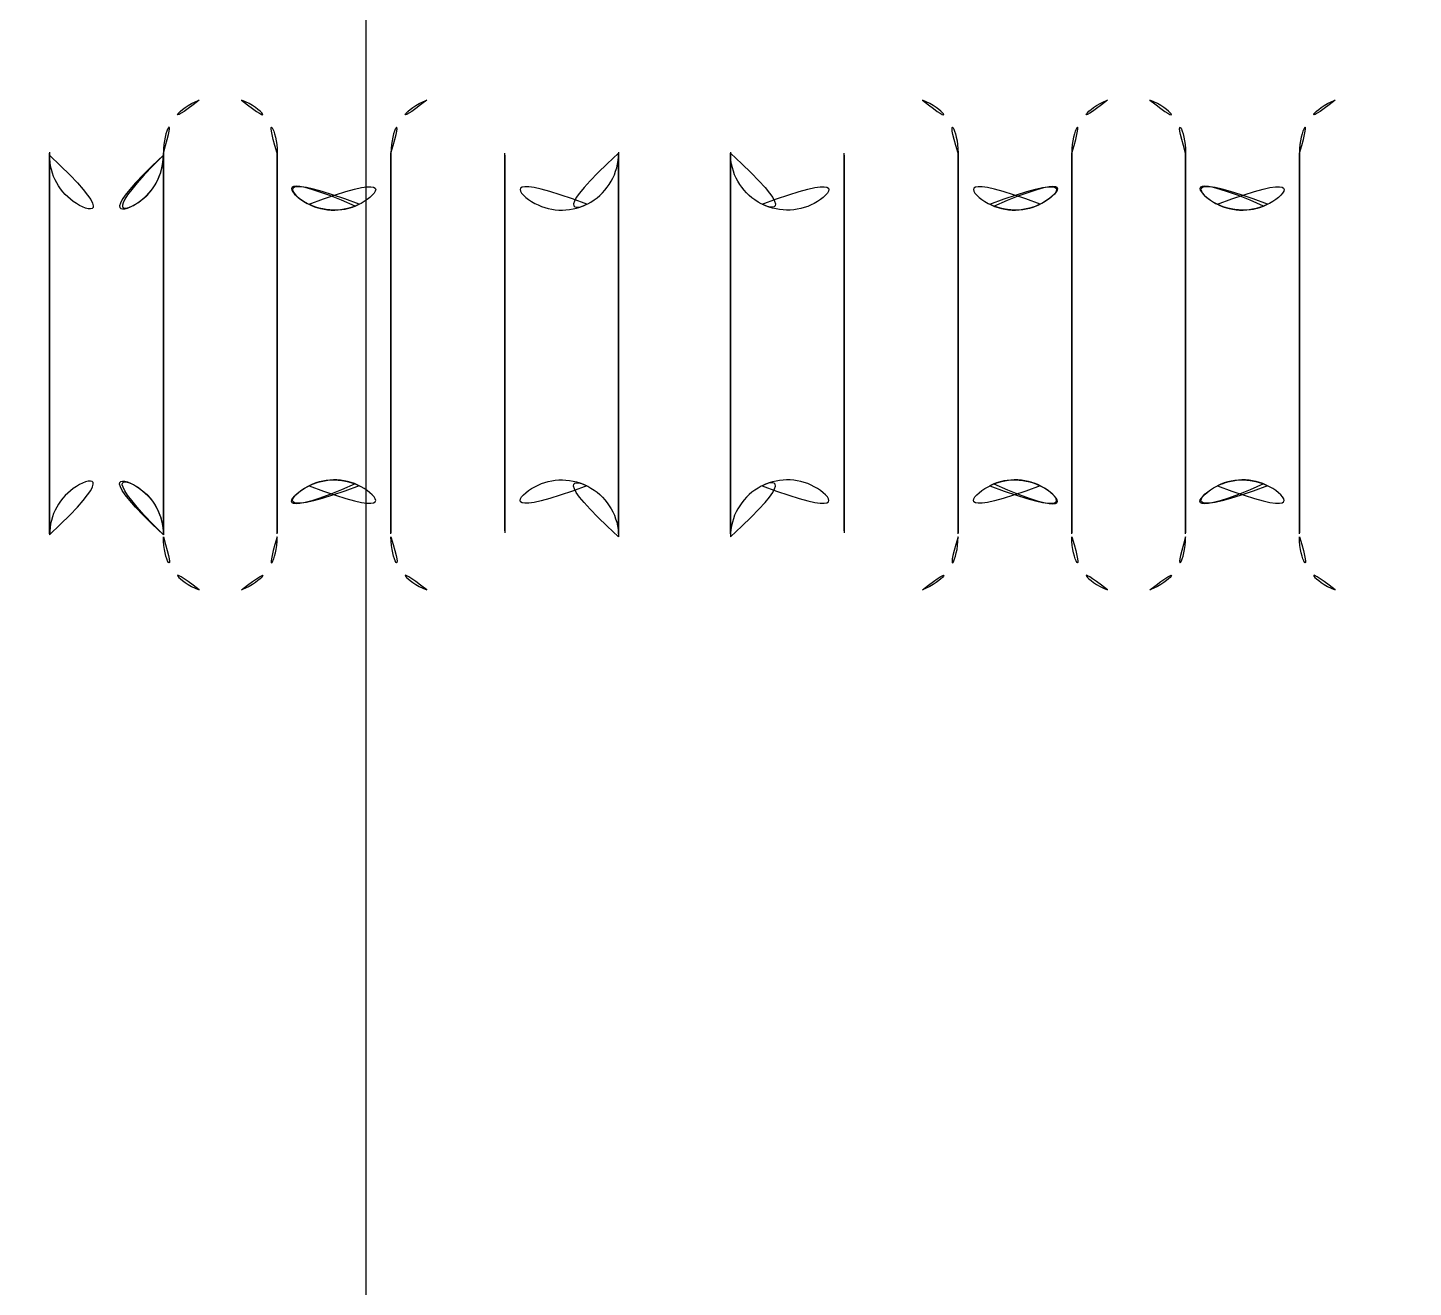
# Model space of a CAD drawing. Extents: x 417866230.2 to 417866327.8, y 43498045.5 to 43498135.4.
# Drawn here: x 417866266.0149 to 417866266.5109, y 43498115.7912 to 43498116.2419 of the extents above; entities that cross this region are included whole.
import ezdxf

# ---------------------------------------------------------------- set-up
doc = ezdxf.new("R2010")
doc.units = 0
doc.header["$MEASUREMENT"] = 0
doc.linetypes.add('HIDDEN', pattern=[0.375, 0.25, -0.125])
for name, color, linetype in [('DOOR', 9, 'CONTINUOUS'), ('DOOR-DIM', 9, 'CONTINUOUS'), ('DUCT', 6, 'CONTINUOUS'), ('M-AC-FLEX', 3, 'CONTINUOUS')]:
    doc.layers.add(name, color=color, linetype=linetype)

# ---------------------------------------------------------------- blocks, each defined once
blk = doc.blocks.new('DOOR90')
at = {"layer": 'DOOR', "linetype": 'HIDDEN', "ltscale": 0.5}
blk.add_arc((-222.22, -50), 828.16, 178.27012, 275.00304, dxfattribs=at)

msp = doc.modelspace()

# ---------------------------------------------------------------- linework, layer by layer
at = {"layer": 'DUCT'}
msp.add_line((417866266.13595, 43498119.06494), (417866266.13595, 43498111.01407), dxfattribs=at)
at = {"layer": 'M-AC-FLEX', "color": 11}
for p, q in [((417866266.02276, 43498116.19737), (417866266.02276, 43498116.06227)), ((417866266.02276, 43498116.19737), (417866266.02276, 43498116.06227)), ((417866266.02277, 43498116.06191), (417866266.02277, 43498116.19701)), ((417866266.02277, 43498116.06191), (417866266.02277, 43498116.19701)), ((417866266.02277, 43498116.06191), (417866266.02277, 43498116.19701)), ((417866266.02277, 43498116.06191), (417866266.02277, 43498116.19701)), ((417866266.02277, 43498116.06191), (417866266.02277, 43498116.19701)), ((417866266.02277, 43498116.06191), (417866266.02277, 43498116.19701)), ((417866266.0635, 43498116.19737), (417866266.0635, 43498116.06227)), ((417866266.0635, 43498116.19737), (417866266.0635, 43498116.06227)), ((417866266.0635, 43498116.06191), (417866266.0635, 43498116.19701)), ((417866266.0635, 43498116.06191), (417866266.0635, 43498116.19701)), ((417866266.0635, 43498116.06191), (417866266.0635, 43498116.19701)), ((417866266.0635, 43498116.06191), (417866266.0635, 43498116.19701)), ((417866266.0635, 43498116.06191), (417866266.0635, 43498116.19701)), ((417866266.0635, 43498116.06191), (417866266.0635, 43498116.19701)), ((417866266.0635, 43498116.06191), (417866266.0635, 43498116.19701)), ((417866266.0635, 43498116.06191), (417866266.0635, 43498116.19701)), ((417866266.0635, 43498116.06191), (417866266.0635, 43498116.19701)), ((417866266.0635, 43498116.06191), (417866266.0635, 43498116.19701)), ((417866266.10423, 43498116.19737), (417866266.10423, 43498116.06227)), ((417866266.10423, 43498116.19737), (417866266.10423, 43498116.06227)), ((417866266.10423, 43498116.06191), (417866266.10423, 43498116.19701)), ((417866266.10423, 43498116.06191), (417866266.10423, 43498116.19701)), ((417866266.10423, 43498116.06191), (417866266.10423, 43498116.19701)), ((417866266.10423, 43498116.06191), (417866266.10423, 43498116.19701)), ((417866266.10423, 43498116.06191), (417866266.10423, 43498116.19701)), ((417866266.10423, 43498116.06191), (417866266.10423, 43498116.19701)), ((417866266.10423, 43498116.06191), (417866266.10423, 43498116.19701)), ((417866266.10423, 43498116.06191), (417866266.10423, 43498116.19701)), ((417866266.10423, 43498116.06191), (417866266.10423, 43498116.19701)), ((417866266.10423, 43498116.06191), (417866266.10423, 43498116.19701)), ((417866266.14497, 43498116.19737), (417866266.14497, 43498116.06227)), ((417866266.14497, 43498116.19737), (417866266.14497, 43498116.06227)), ((417866266.14497, 43498116.06191), (417866266.14497, 43498116.19701)), ((417866266.14497, 43498116.06191), (417866266.14497, 43498116.19701)), ((417866266.14497, 43498116.06191), (417866266.14497, 43498116.19701)), ((417866266.14497, 43498116.06191), (417866266.14497, 43498116.19701)), ((417866266.14497, 43498116.06191), (417866266.14497, 43498116.19701)), ((417866266.14497, 43498116.06191), (417866266.14497, 43498116.19701)), ((417866266.1857, 43498116.06191), (417866266.1857, 43498116.19701)), ((417866266.1857, 43498116.06191), (417866266.1857, 43498116.19701)), ((417866266.1857, 43498116.06191), (417866266.1857, 43498116.19701)), ((417866266.1857, 43498116.06191), (417866266.1857, 43498116.19701)), ((417866266.22643, 43498116.06191), (417866266.22643, 43498116.19701)), ((417866266.22643, 43498116.06191), (417866266.22643, 43498116.19701)), ((417866266.22643, 43498116.06191), (417866266.22643, 43498116.19701)), ((417866266.22643, 43498116.06191), (417866266.22643, 43498116.19701)), ((417866266.22643, 43498116.06191), (417866266.22643, 43498116.19701)), ((417866266.22643, 43498116.06191), (417866266.22643, 43498116.19701)), ((417866266.22643, 43498116.06191), (417866266.22643, 43498116.19701)), ((417866266.22643, 43498116.06191), (417866266.22643, 43498116.19701)), ((417866266.22644, 43498116.19737), (417866266.22644, 43498116.06227)), ((417866266.22644, 43498116.19737), (417866266.22644, 43498116.06227)), ((417866266.22644, 43498116.19737), (417866266.22644, 43498116.06227)), ((417866266.22644, 43498116.19737), (417866266.22644, 43498116.06227)), ((417866266.22644, 43498116.19737), (417866266.22644, 43498116.06227)), ((417866266.22644, 43498116.19737), (417866266.22644, 43498116.06227)), ((417866266.22644, 43498116.19737), (417866266.22644, 43498116.06227)), ((417866266.22644, 43498116.19737), (417866266.22644, 43498116.06227)), ((417866266.26646, 43498116.19737), (417866266.26646, 43498116.06227)), ((417866266.26646, 43498116.19737), (417866266.26646, 43498116.06227)), ((417866266.26646, 43498116.19737), (417866266.26646, 43498116.06227)), ((417866266.26646, 43498116.19737), (417866266.26646, 43498116.06227)), ((417866266.26646, 43498116.19737), (417866266.26646, 43498116.06227)), ((417866266.26646, 43498116.19737), (417866266.26646, 43498116.06227)), ((417866266.26646, 43498116.19737), (417866266.26646, 43498116.06227)), ((417866266.26646, 43498116.19737), (417866266.26646, 43498116.06227)), ((417866266.26646, 43498116.06191), (417866266.26646, 43498116.19701)), ((417866266.26646, 43498116.06191), (417866266.26646, 43498116.19701)), ((417866266.26646, 43498116.06191), (417866266.26646, 43498116.19701)), ((417866266.26646, 43498116.06191), (417866266.26646, 43498116.19701)), ((417866266.26646, 43498116.06191), (417866266.26646, 43498116.19701)), ((417866266.26646, 43498116.06191), (417866266.26646, 43498116.19701)), ((417866266.26646, 43498116.06191), (417866266.26646, 43498116.19701)), ((417866266.26646, 43498116.06191), (417866266.26646, 43498116.19701)), ((417866266.30719, 43498116.06191), (417866266.30719, 43498116.19701)), ((417866266.30719, 43498116.06191), (417866266.30719, 43498116.19701)), ((417866266.30719, 43498116.06191), (417866266.30719, 43498116.19701)), ((417866266.30719, 43498116.06191), (417866266.30719, 43498116.19701)), ((417866266.34792, 43498116.19737), (417866266.34792, 43498116.06227)), ((417866266.34792, 43498116.19737), (417866266.34792, 43498116.06227)), ((417866266.34793, 43498116.06191), (417866266.34793, 43498116.19701)), ((417866266.34793, 43498116.06191), (417866266.34793, 43498116.19701)), ((417866266.34793, 43498116.06191), (417866266.34793, 43498116.19701)), ((417866266.34793, 43498116.06191), (417866266.34793, 43498116.19701)), ((417866266.34793, 43498116.06191), (417866266.34793, 43498116.19701)), ((417866266.34793, 43498116.06191), (417866266.34793, 43498116.19701)), ((417866266.38866, 43498116.19737), (417866266.38866, 43498116.06227)), ((417866266.38866, 43498116.19737), (417866266.38866, 43498116.06227)), ((417866266.38866, 43498116.06191), (417866266.38866, 43498116.19701)), ((417866266.38866, 43498116.06191), (417866266.38866, 43498116.19701)), ((417866266.38866, 43498116.06191), (417866266.38866, 43498116.19701)), ((417866266.38866, 43498116.06191), (417866266.38866, 43498116.19701)), ((417866266.38866, 43498116.06191), (417866266.38866, 43498116.19701)), ((417866266.38866, 43498116.06191), (417866266.38866, 43498116.19701)), ((417866266.38866, 43498116.06191), (417866266.38866, 43498116.19701)), ((417866266.38866, 43498116.06191), (417866266.38866, 43498116.19701)), ((417866266.38866, 43498116.06191), (417866266.38866, 43498116.19701)), ((417866266.38866, 43498116.06191), (417866266.38866, 43498116.19701)), ((417866266.42939, 43498116.19737), (417866266.42939, 43498116.06227)), ((417866266.42939, 43498116.19737), (417866266.42939, 43498116.06227)), ((417866266.42939, 43498116.06191), (417866266.42939, 43498116.19701)), ((417866266.42939, 43498116.06191), (417866266.42939, 43498116.19701)), ((417866266.42939, 43498116.06191), (417866266.42939, 43498116.19701)), ((417866266.42939, 43498116.06191), (417866266.42939, 43498116.19701)), ((417866266.42939, 43498116.06191), (417866266.42939, 43498116.19701)), ((417866266.42939, 43498116.06191), (417866266.42939, 43498116.19701)), ((417866266.42939, 43498116.06191), (417866266.42939, 43498116.19701)), ((417866266.42939, 43498116.06191), (417866266.42939, 43498116.19701)), ((417866266.42939, 43498116.06191), (417866266.42939, 43498116.19701)), ((417866266.42939, 43498116.06191), (417866266.42939, 43498116.19701)), ((417866266.47013, 43498116.19737), (417866266.47013, 43498116.06227)), ((417866266.47013, 43498116.19737), (417866266.47013, 43498116.06227)), ((417866266.47013, 43498116.06191), (417866266.47013, 43498116.19701)), ((417866266.47013, 43498116.06191), (417866266.47013, 43498116.19701)), ((417866266.47013, 43498116.06191), (417866266.47013, 43498116.19701)), ((417866266.47013, 43498116.06191), (417866266.47013, 43498116.19701)), ((417866266.47013, 43498116.06191), (417866266.47013, 43498116.19701)), ((417866266.47013, 43498116.06191), (417866266.47013, 43498116.19701)), ((417866266.02276, 43498116.06082), (417866266.02276, 43498116.19592)), ((417866266.02276, 43498116.06082), (417866266.02276, 43498116.19592)), ((417866266.02277, 43498116.19628), (417866266.02277, 43498116.06118)), ((417866266.02277, 43498116.19628), (417866266.02277, 43498116.06118)), ((417866266.02277, 43498116.19628), (417866266.02277, 43498116.06118)), ((417866266.02277, 43498116.19628), (417866266.02277, 43498116.06118)), ((417866266.02277, 43498116.19628), (417866266.02277, 43498116.06118)), ((417866266.02277, 43498116.19628), (417866266.02277, 43498116.06118)), ((417866266.0635, 43498116.19628), (417866266.0635, 43498116.06118)), ((417866266.0635, 43498116.19628), (417866266.0635, 43498116.06118)), ((417866266.0635, 43498116.19628), (417866266.0635, 43498116.06118)), ((417866266.0635, 43498116.19628), (417866266.0635, 43498116.06118)), ((417866266.0635, 43498116.19628), (417866266.0635, 43498116.06118)), ((417866266.0635, 43498116.19628), (417866266.0635, 43498116.06118)), ((417866266.0635, 43498116.19628), (417866266.0635, 43498116.06118)), ((417866266.0635, 43498116.19628), (417866266.0635, 43498116.06118)), ((417866266.0635, 43498116.19628), (417866266.0635, 43498116.06118)), ((417866266.0635, 43498116.19628), (417866266.0635, 43498116.06118)), ((417866266.0635, 43498116.06082), (417866266.0635, 43498116.19592)), ((417866266.0635, 43498116.06082), (417866266.0635, 43498116.19592)), ((417866266.10423, 43498116.19628), (417866266.10423, 43498116.06118)), ((417866266.10423, 43498116.19628), (417866266.10423, 43498116.06118)), ((417866266.10423, 43498116.19628), (417866266.10423, 43498116.06118)), ((417866266.10423, 43498116.19628), (417866266.10423, 43498116.06118)), ((417866266.10423, 43498116.19628), (417866266.10423, 43498116.06118)), ((417866266.10423, 43498116.19628), (417866266.10423, 43498116.06118)), ((417866266.10423, 43498116.19628), (417866266.10423, 43498116.06118)), ((417866266.10423, 43498116.19628), (417866266.10423, 43498116.06118)), ((417866266.10423, 43498116.19628), (417866266.10423, 43498116.06118)), ((417866266.10423, 43498116.19628), (417866266.10423, 43498116.06118)), ((417866266.10423, 43498116.06082), (417866266.10423, 43498116.19592)), ((417866266.10423, 43498116.06082), (417866266.10423, 43498116.19592)), ((417866266.14497, 43498116.19628), (417866266.14497, 43498116.06118)), ((417866266.14497, 43498116.19628), (417866266.14497, 43498116.06118)), ((417866266.14497, 43498116.19628), (417866266.14497, 43498116.06118)), ((417866266.14497, 43498116.19628), (417866266.14497, 43498116.06118)), ((417866266.14497, 43498116.19628), (417866266.14497, 43498116.06118)), ((417866266.14497, 43498116.19628), (417866266.14497, 43498116.06118)), ((417866266.14497, 43498116.06082), (417866266.14497, 43498116.19592)), ((417866266.14497, 43498116.06082), (417866266.14497, 43498116.19592)), ((417866266.1857, 43498116.19628), (417866266.1857, 43498116.06118)), ((417866266.1857, 43498116.19628), (417866266.1857, 43498116.06118)), ((417866266.1857, 43498116.19628), (417866266.1857, 43498116.06118)), ((417866266.1857, 43498116.19628), (417866266.1857, 43498116.06118)), ((417866266.22643, 43498116.19628), (417866266.22643, 43498116.06118)), ((417866266.22643, 43498116.19628), (417866266.22643, 43498116.06118)), ((417866266.22643, 43498116.19628), (417866266.22643, 43498116.06118)), ((417866266.22643, 43498116.19628), (417866266.22643, 43498116.06118)), ((417866266.22643, 43498116.19628), (417866266.22643, 43498116.06118)), ((417866266.22643, 43498116.19628), (417866266.22643, 43498116.06118)), ((417866266.22643, 43498116.19628), (417866266.22643, 43498116.06118)), ((417866266.22643, 43498116.19628), (417866266.22643, 43498116.06118)), ((417866266.22644, 43498116.06082), (417866266.22644, 43498116.19592)), ((417866266.22644, 43498116.06082), (417866266.22644, 43498116.19592)), ((417866266.22644, 43498116.06082), (417866266.22644, 43498116.19592)), ((417866266.22644, 43498116.06082), (417866266.22644, 43498116.19592)), ((417866266.22644, 43498116.06082), (417866266.22644, 43498116.19592)), ((417866266.22644, 43498116.06082), (417866266.22644, 43498116.19592)), ((417866266.22644, 43498116.06082), (417866266.22644, 43498116.19592)), ((417866266.22644, 43498116.06082), (417866266.22644, 43498116.19592)), ((417866266.26646, 43498116.19628), (417866266.26646, 43498116.06118)), ((417866266.26646, 43498116.19628), (417866266.26646, 43498116.06118)), ((417866266.26646, 43498116.19628), (417866266.26646, 43498116.06118)), ((417866266.26646, 43498116.19628), (417866266.26646, 43498116.06118)), ((417866266.26646, 43498116.19628), (417866266.26646, 43498116.06118)), ((417866266.26646, 43498116.19628), (417866266.26646, 43498116.06118)), ((417866266.26646, 43498116.19628), (417866266.26646, 43498116.06118)), ((417866266.26646, 43498116.19628), (417866266.26646, 43498116.06118)), ((417866266.26646, 43498116.06082), (417866266.26646, 43498116.19592)), ((417866266.26646, 43498116.06082), (417866266.26646, 43498116.19592)), ((417866266.26646, 43498116.06082), (417866266.26646, 43498116.19592)), ((417866266.26646, 43498116.06082), (417866266.26646, 43498116.19592)), ((417866266.26646, 43498116.06082), (417866266.26646, 43498116.19592)), ((417866266.26646, 43498116.06082), (417866266.26646, 43498116.19592)), ((417866266.26646, 43498116.06082), (417866266.26646, 43498116.19592)), ((417866266.26646, 43498116.06082), (417866266.26646, 43498116.19592)), ((417866266.30719, 43498116.19628), (417866266.30719, 43498116.06118)), ((417866266.30719, 43498116.19628), (417866266.30719, 43498116.06118)), ((417866266.30719, 43498116.19628), (417866266.30719, 43498116.06118)), ((417866266.30719, 43498116.19628), (417866266.30719, 43498116.06118)), ((417866266.34792, 43498116.06082), (417866266.34792, 43498116.19592)), ((417866266.34792, 43498116.06082), (417866266.34792, 43498116.19592)), ((417866266.34793, 43498116.19628), (417866266.34793, 43498116.06118)), ((417866266.34793, 43498116.19628), (417866266.34793, 43498116.06118)), ((417866266.34793, 43498116.19628), (417866266.34793, 43498116.06118)), ((417866266.34793, 43498116.19628), (417866266.34793, 43498116.06118)), ((417866266.34793, 43498116.19628), (417866266.34793, 43498116.06118)), ((417866266.34793, 43498116.19628), (417866266.34793, 43498116.06118)), ((417866266.38866, 43498116.19628), (417866266.38866, 43498116.06118)), ((417866266.38866, 43498116.19628), (417866266.38866, 43498116.06118)), ((417866266.38866, 43498116.19628), (417866266.38866, 43498116.06118)), ((417866266.38866, 43498116.19628), (417866266.38866, 43498116.06118)), ((417866266.38866, 43498116.19628), (417866266.38866, 43498116.06118)), ((417866266.38866, 43498116.19628), (417866266.38866, 43498116.06118)), ((417866266.38866, 43498116.19628), (417866266.38866, 43498116.06118)), ((417866266.38866, 43498116.19628), (417866266.38866, 43498116.06118)), ((417866266.38866, 43498116.19628), (417866266.38866, 43498116.06118)), ((417866266.38866, 43498116.19628), (417866266.38866, 43498116.06118)), ((417866266.38866, 43498116.06082), (417866266.38866, 43498116.19592)), ((417866266.38866, 43498116.06082), (417866266.38866, 43498116.19592)), ((417866266.42939, 43498116.19628), (417866266.42939, 43498116.06118)), ((417866266.42939, 43498116.19628), (417866266.42939, 43498116.06118)), ((417866266.42939, 43498116.19628), (417866266.42939, 43498116.06118)), ((417866266.42939, 43498116.19628), (417866266.42939, 43498116.06118)), ((417866266.42939, 43498116.19628), (417866266.42939, 43498116.06118)), ((417866266.42939, 43498116.19628), (417866266.42939, 43498116.06118)), ((417866266.42939, 43498116.19628), (417866266.42939, 43498116.06118)), ((417866266.42939, 43498116.19628), (417866266.42939, 43498116.06118)), ((417866266.42939, 43498116.19628), (417866266.42939, 43498116.06118)), ((417866266.42939, 43498116.19628), (417866266.42939, 43498116.06118)), ((417866266.42939, 43498116.06082), (417866266.42939, 43498116.19592)), ((417866266.42939, 43498116.06082), (417866266.42939, 43498116.19592)), ((417866266.47013, 43498116.19628), (417866266.47013, 43498116.06118)), ((417866266.47013, 43498116.19628), (417866266.47013, 43498116.06118)), ((417866266.47013, 43498116.19628), (417866266.47013, 43498116.06118)), ((417866266.47013, 43498116.19628), (417866266.47013, 43498116.06118)), ((417866266.47013, 43498116.19628), (417866266.47013, 43498116.06118)), ((417866266.47013, 43498116.19628), (417866266.47013, 43498116.06118)), ((417866266.47013, 43498116.06082), (417866266.47013, 43498116.19592)), ((417866266.47013, 43498116.06082), (417866266.47013, 43498116.19592))]:
    msp.add_line(p, q, dxfattribs=at)
at = {"layer": 'M-AC-FLEX'}
for points in [[(417866266.02277, 43498116.19337, -0.044911), (417866266.02244, 43498116.19701, 1), (417866265.9817, 43498116.19701)], [(417866266.13356, 43498116.17872, -0.554927), (417866266.10423, 43498116.19701, 1), (417866266.0635, 43498116.19701)], [(417866266.13215, 43498116.17809, -0.530339), (417866266.10423, 43498116.19701, 1), (417866266.0635, 43498116.19701)], [(417866266.14497, 43498116.19701, -1), (417866266.10423, 43498116.19701, 1), (417866266.0635, 43498116.19701)], [(417866266.13356, 43498116.17872, -0.554927), (417866266.10423, 43498116.19701, 1), (417866266.0635, 43498116.19701)], [(417866266.10423, 43498116.19701, 1), (417866266.14497, 43498116.19701, -1), (417866266.1857, 43498116.19701)], [(417866266.11564, 43498116.17872, 0.554927), (417866266.14497, 43498116.19701, -1), (417866266.1857, 43498116.19701)], [(417866266.21503, 43498116.17872, -0.554927), (417866266.1857, 43498116.19701, 1), (417866266.14497, 43498116.19701)], [(417866266.22643, 43498116.19701, -1), (417866266.1857, 43498116.19701, 1), (417866266.14497, 43498116.19701)], [(417866266.26646, 43498116.19701, 0.999838), (417866266.22643, 43498116.19772)], [(417866266.22643, 43498116.19701, -0.999838), (417866266.26646, 43498116.19772)], [(417866266.22643, 43498116.19701, -0.999838), (417866266.26646, 43498116.19772)], [(417866266.26646, 43498116.19701, 0.999838), (417866266.22643, 43498116.19772)], [(417866266.22643, 43498116.19701, -0.999838), (417866266.26646, 43498116.19772)], [(417866266.26646, 43498116.19701, 0.999838), (417866266.22643, 43498116.19772)], [(417866266.26646, 43498116.19701, 0.999838), (417866266.22643, 43498116.19772)], [(417866266.22643, 43498116.19701, -0.999838), (417866266.26646, 43498116.19772)], [(417866266.22643, 43498116.19701, -0.999838), (417866266.26646, 43498116.19772)], [(417866266.26646, 43498116.19701, 0.999838), (417866266.22643, 43498116.19772)], [(417866266.26646, 43498116.19701, 0.999838), (417866266.22643, 43498116.19772)], [(417866266.22643, 43498116.19701, -0.999838), (417866266.26646, 43498116.19772)], [(417866266.26646, 43498116.19701, 0.999838), (417866266.22643, 43498116.19772)], [(417866266.22643, 43498116.19701, -0.999838), (417866266.26646, 43498116.19772)], [(417866266.22643, 43498116.19701, -0.999838), (417866266.26646, 43498116.19772)], [(417866266.26646, 43498116.19701, 0.999838), (417866266.22643, 43498116.19772)], [(417866266.26646, 43498116.19701, 1), (417866266.30719, 43498116.19701, -1), (417866266.34793, 43498116.19701)], [(417866266.27786, 43498116.17872, 0.554927), (417866266.30719, 43498116.19701, -1), (417866266.34793, 43498116.19701)], [(417866266.38866, 43498116.19701, -1), (417866266.34793, 43498116.19701, 1), (417866266.30719, 43498116.19701)], [(417866266.37726, 43498116.17872, -0.554927), (417866266.34793, 43498116.19701, 1), (417866266.30719, 43498116.19701)], [(417866266.34793, 43498116.19701, 1), (417866266.38866, 43498116.19701, -1), (417866266.42939, 43498116.19701)], [(417866266.35933, 43498116.17872, 0.554927), (417866266.38866, 43498116.19701, -1), (417866266.42939, 43498116.19701)], [(417866266.35933, 43498116.17872, 0.554927), (417866266.38866, 43498116.19701, -1), (417866266.42939, 43498116.19701)], [(417866266.36074, 43498116.17809, 0.530339), (417866266.38866, 43498116.19701, -1), (417866266.42939, 43498116.19701)], [(417866266.47013, 43498116.19701, -1), (417866266.42939, 43498116.19701, 1), (417866266.38866, 43498116.19701)], [(417866266.45872, 43498116.17872, -0.554927), (417866266.42939, 43498116.19701, 1), (417866266.38866, 43498116.19701)], [(417866266.45872, 43498116.17872, -0.554927), (417866266.42939, 43498116.19701, 1), (417866266.38866, 43498116.19701)], [(417866266.45731, 43498116.17809, -0.530339), (417866266.42939, 43498116.19701, 1), (417866266.38866, 43498116.19701)], [(417866266.42939, 43498116.19701, 1), (417866266.47013, 43498116.19701, -1), (417866266.51086, 43498116.19701)], [(417866266.4408, 43498116.17872, 0.554927), (417866266.47013, 43498116.19701, -1), (417866266.51086, 43498116.19701)], [(417866266.51086, 43498116.1971, 0.997821), (417866266.47013, 43498116.19701)], [(417866266.51086, 43498116.19709, 0.997907), (417866266.47013, 43498116.19701)], [(417866266.0635, 43498116.19701, -0.314352), (417866266.07627, 43498116.21602, -0.314352)], [(417866266.07627, 43498116.21602, 0.304577), (417866266.0635, 43498116.19772)], [(417866266.10423, 43498116.19701, 0.314352), (417866266.09146, 43498116.21602, 0.314352)], [(417866266.09146, 43498116.21602, -0.304577), (417866266.10423, 43498116.19772)], [(417866266.14497, 43498116.19701, -0.314352), (417866266.15774, 43498116.21602, -0.314352)], [(417866266.15774, 43498116.21602, 0.304577), (417866266.14497, 43498116.19772)], [(417866266.34793, 43498116.19701, 0.314352), (417866266.33516, 43498116.21602, 0.314352)], [(417866266.33516, 43498116.21602, -0.304577), (417866266.34793, 43498116.19772)], [(417866266.38866, 43498116.19701, -0.314352), (417866266.40143, 43498116.21602, -0.314352)], [(417866266.40143, 43498116.21602, 0.304577), (417866266.38866, 43498116.19772)], [(417866266.42939, 43498116.19701, 0.314352), (417866266.41662, 43498116.21602, 0.314352)], [(417866266.41662, 43498116.21602, -0.304577), (417866266.42939, 43498116.19772)], [(417866266.47013, 43498116.19701, -0.314352), (417866266.4829, 43498116.21602, -0.314352)], [(417866266.4829, 43498116.21602, 0.304577), (417866266.47013, 43498116.19772)], [(417866266.02277, 43498116.197, -0.00451), (417866266.02276, 43498116.19737, 0.008922), (417866266.02276, 43498116.19808)], [(417866266.02276, 43498116.19737, 0.008922), (417866266.02276, 43498116.19808)], [(417866266.02276, 43498116.19787, -0.001808), (417866266.02277, 43498116.19772)], [(417866266.02277, 43498116.19701, 0.01069), (417866266.02276, 43498116.19787, 0.01069)], [(417866266.02277, 43498116.19772, -0.004461), (417866266.02276, 43498116.19737)], [(417866266.02277, 43498116.19772, -0.004461), (417866266.02276, 43498116.19737)], [(417866266.02276, 43498116.19664, -0.008975), (417866266.02276, 43498116.19592)], [(417866266.0635, 43498116.197, 0.00451), (417866266.0635, 43498116.19737, -0.008922), (417866266.0635, 43498116.19808)], [(417866266.0635, 43498116.19737, -0.008922), (417866266.0635, 43498116.19808)], [(417866266.0635, 43498116.19787, 0.001808), (417866266.0635, 43498116.19772)], [(417866266.0635, 43498116.19701, -0.01069), (417866266.0635, 43498116.19787, -0.01069)], [(417866266.0635, 43498116.19772, 0.004461), (417866266.0635, 43498116.19737)], [(417866266.0635, 43498116.19772, 0.004461), (417866266.0635, 43498116.19737)], [(417866266.0635, 43498116.19664, 0.008975), (417866266.0635, 43498116.19592)], [(417866266.10423, 43498116.197, -0.00451), (417866266.10423, 43498116.19737, 0.008922), (417866266.10423, 43498116.19808)], [(417866266.10423, 43498116.19737, 0.008922), (417866266.10423, 43498116.19808)], [(417866266.10423, 43498116.19787, -0.001808), (417866266.10423, 43498116.19772)], [(417866266.10423, 43498116.19701, 0.01069), (417866266.10423, 43498116.19787, 0.01069)], [(417866266.10423, 43498116.19772, -0.004461), (417866266.10423, 43498116.19737)], [(417866266.10423, 43498116.19772, -0.004461), (417866266.10423, 43498116.19737)], [(417866266.10423, 43498116.19664, -0.008975), (417866266.10423, 43498116.19592)], [(417866266.14497, 43498116.19701, -0.01069), (417866266.14497, 43498116.19787, -0.01069)], [(417866266.14497, 43498116.197, 0.00451), (417866266.14497, 43498116.19737, -0.008922), (417866266.14497, 43498116.19808)], [(417866266.14497, 43498116.19737, -0.008922), (417866266.14497, 43498116.19808)], [(417866266.14497, 43498116.19787, 0.001808), (417866266.14497, 43498116.19772)], [(417866266.14497, 43498116.19772, 0.004461), (417866266.14497, 43498116.19737)], [(417866266.14497, 43498116.19772, 0.004461), (417866266.14497, 43498116.19737)], [(417866266.14497, 43498116.19664, 0.008975), (417866266.14497, 43498116.19592)], [(417866266.22643, 43498116.19701, -0.566329), (417866266.19648, 43498116.17904, -0.566329)], [(417866266.22643, 43498116.197, 0.00451), (417866266.22644, 43498116.19737, -0.008922), (417866266.22644, 43498116.19808)], [(417866266.22644, 43498116.19737, -0.008922), (417866266.22644, 43498116.19808)], [(417866266.22644, 43498116.19737, -0.008922), (417866266.22644, 43498116.19808)], [(417866266.22643, 43498116.197, 0.00451), (417866266.22644, 43498116.19737, -0.008922), (417866266.22644, 43498116.19808)], [(417866266.22644, 43498116.19737, -0.008922), (417866266.22644, 43498116.19808)], [(417866266.22643, 43498116.197, 0.00451), (417866266.22644, 43498116.19737, -0.008922), (417866266.22644, 43498116.19808)], [(417866266.22643, 43498116.197, 0.00451), (417866266.22644, 43498116.19737, -0.008922), (417866266.22644, 43498116.19808)], [(417866266.22644, 43498116.19737, -0.008922), (417866266.22644, 43498116.19808)], [(417866266.22643, 43498116.19772, 0.004461), (417866266.22644, 43498116.19737)], [(417866266.22643, 43498116.19772, 0.004461), (417866266.22644, 43498116.19737)], [(417866266.22643, 43498116.19772, 0.004461), (417866266.22644, 43498116.19737)], [(417866266.22643, 43498116.19772, 0.004461), (417866266.22644, 43498116.19737)], [(417866266.22643, 43498116.19772, 0.004461), (417866266.22644, 43498116.19737)], [(417866266.22643, 43498116.19772, 0.004461), (417866266.22644, 43498116.19737)], [(417866266.22643, 43498116.19772, 0.004461), (417866266.22644, 43498116.19737)], [(417866266.22643, 43498116.19772, 0.004461), (417866266.22644, 43498116.19737)], [(417866266.26646, 43498116.19737, 0.008922), (417866266.26646, 43498116.19808)], [(417866266.26646, 43498116.197, -0.00451), (417866266.26646, 43498116.19737, 0.008922), (417866266.26646, 43498116.19808)], [(417866266.26646, 43498116.197, -0.00451), (417866266.26646, 43498116.19737, 0.008922), (417866266.26646, 43498116.19808)], [(417866266.26646, 43498116.19737, 0.008922), (417866266.26646, 43498116.19808)], [(417866266.26646, 43498116.197, -0.00451), (417866266.26646, 43498116.19737, 0.008922), (417866266.26646, 43498116.19808)], [(417866266.26646, 43498116.19737, 0.008922), (417866266.26646, 43498116.19808)], [(417866266.26646, 43498116.19737, 0.008922), (417866266.26646, 43498116.19808)], [(417866266.26646, 43498116.197, -0.00451), (417866266.26646, 43498116.19737, 0.008922), (417866266.26646, 43498116.19808)], [(417866266.26646, 43498116.19772, -0.004461), (417866266.26646, 43498116.19737)], [(417866266.26646, 43498116.19772, -0.004461), (417866266.26646, 43498116.19737)], [(417866266.26646, 43498116.19772, -0.004461), (417866266.26646, 43498116.19737)], [(417866266.26646, 43498116.19772, -0.004461), (417866266.26646, 43498116.19737)], [(417866266.26646, 43498116.19772, -0.004461), (417866266.26646, 43498116.19737)], [(417866266.26646, 43498116.19772, -0.004461), (417866266.26646, 43498116.19737)], [(417866266.26646, 43498116.19772, -0.004461), (417866266.26646, 43498116.19737)], [(417866266.26646, 43498116.19772, -0.004461), (417866266.26646, 43498116.19737)], [(417866266.26646, 43498116.19701, 0.566329), (417866266.29642, 43498116.17904, 0.566329)], [(417866266.34793, 43498116.197, -0.00451), (417866266.34792, 43498116.19737, 0.008922), (417866266.34792, 43498116.19808)], [(417866266.34792, 43498116.19737, 0.008922), (417866266.34792, 43498116.19808)], [(417866266.34792, 43498116.19787, -0.001808), (417866266.34793, 43498116.19772)], [(417866266.34793, 43498116.19701, 0.01069), (417866266.34792, 43498116.19787, 0.01069)], [(417866266.34793, 43498116.19772, -0.004461), (417866266.34792, 43498116.19737)], [(417866266.34793, 43498116.19772, -0.004461), (417866266.34792, 43498116.19737)], [(417866266.34792, 43498116.19664, -0.008975), (417866266.34792, 43498116.19592)], [(417866266.38866, 43498116.197, 0.00451), (417866266.38866, 43498116.19737, -0.008922), (417866266.38866, 43498116.19808)], [(417866266.38866, 43498116.19737, -0.008922), (417866266.38866, 43498116.19808)], [(417866266.38866, 43498116.19787, 0.001808), (417866266.38866, 43498116.19772)], [(417866266.38866, 43498116.19701, -0.01069), (417866266.38866, 43498116.19787, -0.01069)], [(417866266.38866, 43498116.19772, 0.004461), (417866266.38866, 43498116.19737)], [(417866266.38866, 43498116.19772, 0.004461), (417866266.38866, 43498116.19737)], [(417866266.38866, 43498116.19664, 0.008975), (417866266.38866, 43498116.19592)], [(417866266.42939, 43498116.197, -0.00451), (417866266.42939, 43498116.19737, 0.008922), (417866266.42939, 43498116.19808)], [(417866266.42939, 43498116.19737, 0.008922), (417866266.42939, 43498116.19808)], [(417866266.42939, 43498116.19787, -0.001808), (417866266.42939, 43498116.19772)], [(417866266.42939, 43498116.19701, 0.01069), (417866266.42939, 43498116.19787, 0.01069)], [(417866266.42939, 43498116.19772, -0.004461), (417866266.42939, 43498116.19737)], [(417866266.42939, 43498116.19772, -0.004461), (417866266.42939, 43498116.19737)], [(417866266.42939, 43498116.19664, -0.008975), (417866266.42939, 43498116.19592)], [(417866266.47013, 43498116.19701, -0.01069), (417866266.47013, 43498116.19787, -0.01069)], [(417866266.47013, 43498116.197, 0.00451), (417866266.47013, 43498116.19737, -0.008922), (417866266.47013, 43498116.19808)], [(417866266.47013, 43498116.19737, -0.008922), (417866266.47013, 43498116.19808)], [(417866266.47013, 43498116.19787, 0.001808), (417866266.47013, 43498116.19772)], [(417866266.47013, 43498116.19772, 0.004461), (417866266.47013, 43498116.19737)], [(417866266.47013, 43498116.19772, 0.004461), (417866266.47013, 43498116.19737)], [(417866266.47013, 43498116.19664, 0.008975), (417866266.47013, 43498116.19592)], [(417866266.02277, 43498116.19628, 1), (417866266.0635, 43498116.19628)], [(417866266.02277, 43498116.19628, 0.554927), (417866266.05209, 43498116.17799, 0.554927)], [(417866266.0635, 43498116.19628, -1), (417866266.02277, 43498116.19628)], [(417866266.0635, 43498116.19628, -0.554927), (417866266.03417, 43498116.17799, -0.554927)], [(417866266.0635, 43498116.19628, -0.554927), (417866266.03417, 43498116.17799, -0.554927)], [(417866266.0635, 43498116.19628, -0.530339), (417866266.03558, 43498116.17736, -0.530339)], [(417866266.02277, 43498116.06047, -1), (417866266.0635, 43498116.06047)], [(417866266.02277, 43498116.06047, -0.554927), (417866266.05209, 43498116.07875, -0.554927)], [(417866266.0635, 43498116.06047, 1), (417866266.02277, 43498116.06047)], [(417866266.0635, 43498116.06047, 0.554927), (417866266.03417, 43498116.07875, 0.554927)], [(417866266.0635, 43498116.06047, 0.554927), (417866266.03417, 43498116.07875, 0.554927)], [(417866266.0635, 43498116.06047, 0.530339), (417866266.03558, 43498116.07938, 0.530339)], [(417866266.13356, 43498116.07802, 0.554927), (417866266.10423, 43498116.05973, -1), (417866266.0635, 43498116.05973)], [(417866266.13215, 43498116.07865, 0.530339), (417866266.10423, 43498116.05973, -1), (417866266.0635, 43498116.05973)], [(417866266.14497, 43498116.05973, 1), (417866266.10423, 43498116.05973, -1), (417866266.0635, 43498116.05973)], [(417866266.13356, 43498116.07802, 0.554927), (417866266.10423, 43498116.05973, -1), (417866266.0635, 43498116.05973)], [(417866266.10423, 43498116.05973, -1), (417866266.14497, 43498116.05973, 1), (417866266.1857, 43498116.05973)], [(417866266.11564, 43498116.07802, -0.554927), (417866266.14497, 43498116.05973, 1), (417866266.1857, 43498116.05973)], [(417866266.21503, 43498116.07802, 0.554927), (417866266.1857, 43498116.05973, -1), (417866266.14497, 43498116.05973)], [(417866266.22643, 43498116.05973, 1), (417866266.1857, 43498116.05973, -1), (417866266.14497, 43498116.05973)], [(417866266.22643, 43498116.05973, 0.566329), (417866266.19648, 43498116.0777, 0.566329)], [(417866266.26646, 43498116.05973, -0.566329), (417866266.29642, 43498116.0777, -0.566329)], [(417866266.26646, 43498116.05973, -1), (417866266.30719, 43498116.05973, 1), (417866266.34793, 43498116.05973)], [(417866266.27786, 43498116.07802, -0.554927), (417866266.30719, 43498116.05973, 1), (417866266.34793, 43498116.05973)], [(417866266.38866, 43498116.05973, 1), (417866266.34793, 43498116.05973, -1), (417866266.30719, 43498116.05973)], [(417866266.37726, 43498116.07802, 0.554927), (417866266.34793, 43498116.05973, -1), (417866266.30719, 43498116.05973)], [(417866266.34793, 43498116.05973, -1), (417866266.38866, 43498116.05973, 1), (417866266.42939, 43498116.05973)], [(417866266.35933, 43498116.07802, -0.554927), (417866266.38866, 43498116.05973, 1), (417866266.42939, 43498116.05973)], [(417866266.35933, 43498116.07802, -0.554927), (417866266.38866, 43498116.05973, 1), (417866266.42939, 43498116.05973)], [(417866266.36074, 43498116.07865, -0.530339), (417866266.38866, 43498116.05973, 1), (417866266.42939, 43498116.05973)], [(417866266.47013, 43498116.05973, 1), (417866266.42939, 43498116.05973, -1), (417866266.38866, 43498116.05973)], [(417866266.45872, 43498116.07802, 0.554927), (417866266.42939, 43498116.05973, -1), (417866266.38866, 43498116.05973)], [(417866266.45872, 43498116.07802, 0.554927), (417866266.42939, 43498116.05973, -1), (417866266.38866, 43498116.05973)], [(417866266.45731, 43498116.07865, 0.530339), (417866266.42939, 43498116.05973, -1), (417866266.38866, 43498116.05973)], [(417866266.42939, 43498116.05973, -1), (417866266.47013, 43498116.05973, 1), (417866266.51086, 43498116.05973)], [(417866266.4408, 43498116.07802, -0.554927), (417866266.47013, 43498116.05973, 1), (417866266.51086, 43498116.05973)], [(417866266.02277, 43498116.06337, 0.044911), (417866266.02244, 43498116.05973, -1), (417866265.9817, 43498116.05973)], [(417866266.02276, 43498116.0601, 0.008975), (417866266.02276, 43498116.06082)], [(417866266.02277, 43498116.05974, 0.00451), (417866266.02276, 43498116.05937, -0.008922), (417866266.02276, 43498116.05866)], [(417866266.02277, 43498116.05973, -0.01069), (417866266.02276, 43498116.05888, -0.01069)], [(417866266.02277, 43498116.05902, 0.004461), (417866266.02276, 43498116.05937)], [(417866266.02277, 43498116.05902, 0.004461), (417866266.02276, 43498116.05937)], [(417866266.02276, 43498116.05937, -0.008922), (417866266.02276, 43498116.05866)], [(417866266.02276, 43498116.05887, 0.001808), (417866266.02277, 43498116.05902)], [(417866266.0635, 43498116.0601, -0.008975), (417866266.0635, 43498116.06082)], [(417866266.0635, 43498116.05974, -0.00451), (417866266.0635, 43498116.05937, 0.008922), (417866266.0635, 43498116.05866)], [(417866266.0635, 43498116.05973, 0.01069), (417866266.0635, 43498116.05888, 0.01069)], [(417866266.0635, 43498116.05973, 0.314352), (417866266.07627, 43498116.04072, 0.314352)], [(417866266.0635, 43498116.05902, -0.004461), (417866266.0635, 43498116.05937)], [(417866266.0635, 43498116.05902, -0.004461), (417866266.0635, 43498116.05937)], [(417866266.0635, 43498116.05937, 0.008922), (417866266.0635, 43498116.05866)], [(417866266.0635, 43498116.05887, -0.001808), (417866266.0635, 43498116.05902)], [(417866266.07627, 43498116.04072, -0.304577), (417866266.0635, 43498116.05902)], [(417866266.10423, 43498116.05973, -0.314352), (417866266.09146, 43498116.04072, -0.314352)], [(417866266.09146, 43498116.04072, 0.304577), (417866266.10423, 43498116.05902)], [(417866266.10423, 43498116.0601, 0.008975), (417866266.10423, 43498116.06082)], [(417866266.10423, 43498116.05974, 0.00451), (417866266.10423, 43498116.05937, -0.008922), (417866266.10423, 43498116.05866)], [(417866266.10423, 43498116.05973, -0.01069), (417866266.10423, 43498116.05888, -0.01069)], [(417866266.10423, 43498116.05902, 0.004461), (417866266.10423, 43498116.05937)], [(417866266.10423, 43498116.05902, 0.004461), (417866266.10423, 43498116.05937)], [(417866266.10423, 43498116.05937, -0.008922), (417866266.10423, 43498116.05866)], [(417866266.10423, 43498116.05887, 0.001808), (417866266.10423, 43498116.05902)], [(417866266.14497, 43498116.05973, 0.01069), (417866266.14497, 43498116.05888, 0.01069)], [(417866266.14497, 43498116.05973, 0.314352), (417866266.15774, 43498116.04072, 0.314352)], [(417866266.14497, 43498116.0601, -0.008975), (417866266.14497, 43498116.06082)], [(417866266.14497, 43498116.05974, -0.00451), (417866266.14497, 43498116.05937, 0.008922), (417866266.14497, 43498116.05866)], [(417866266.14497, 43498116.05902, -0.004461), (417866266.14497, 43498116.05937)], [(417866266.14497, 43498116.05902, -0.004461), (417866266.14497, 43498116.05937)], [(417866266.14497, 43498116.05937, 0.008922), (417866266.14497, 43498116.05866)], [(417866266.14497, 43498116.05887, -0.001808), (417866266.14497, 43498116.05902)], [(417866266.15774, 43498116.04072, -0.304577), (417866266.14497, 43498116.05902)], [(417866266.22643, 43498116.05974, -0.00451), (417866266.22644, 43498116.05937, 0.008922), (417866266.22644, 43498116.05866)], [(417866266.22643, 43498116.05974, -0.00451), (417866266.22644, 43498116.05937, 0.008922), (417866266.22644, 43498116.05866)], [(417866266.22643, 43498116.05974, -0.00451), (417866266.22644, 43498116.05937, 0.008922), (417866266.22644, 43498116.05866)], [(417866266.22643, 43498116.05974, -0.00451), (417866266.22644, 43498116.05937, 0.008922), (417866266.22644, 43498116.05866)], [(417866266.26646, 43498116.05973, -0.999838), (417866266.22643, 43498116.05902)], [(417866266.22643, 43498116.05973, 0.999838), (417866266.26646, 43498116.05902)], [(417866266.22643, 43498116.05973, 0.999838), (417866266.26646, 43498116.05902)], [(417866266.26646, 43498116.05973, -0.999838), (417866266.22643, 43498116.05902)], [(417866266.22643, 43498116.05973, 0.999838), (417866266.26646, 43498116.05902)], [(417866266.26646, 43498116.05973, -0.999838), (417866266.22643, 43498116.05902)], [(417866266.26646, 43498116.05973, -0.999838), (417866266.22643, 43498116.05902)], [(417866266.22643, 43498116.05973, 0.999838), (417866266.26646, 43498116.05902)], [(417866266.22643, 43498116.05973, 0.999838), (417866266.26646, 43498116.05902)], [(417866266.26646, 43498116.05973, -0.999838), (417866266.22643, 43498116.05902)], [(417866266.26646, 43498116.05973, -0.999838), (417866266.22643, 43498116.05902)], [(417866266.22643, 43498116.05973, 0.999838), (417866266.26646, 43498116.05902)], [(417866266.26646, 43498116.05973, -0.999838), (417866266.22643, 43498116.05902)], [(417866266.22643, 43498116.05973, 0.999838), (417866266.26646, 43498116.05902)], [(417866266.22643, 43498116.05973, 0.999838), (417866266.26646, 43498116.05902)], [(417866266.26646, 43498116.05973, -0.999838), (417866266.22643, 43498116.05902)], [(417866266.22643, 43498116.05902, -0.004461), (417866266.22644, 43498116.05937)], [(417866266.22643, 43498116.05902, -0.004461), (417866266.22644, 43498116.05937)], [(417866266.22644, 43498116.05937, 0.008922), (417866266.22644, 43498116.05866)], [(417866266.22643, 43498116.05902, -0.004461), (417866266.22644, 43498116.05937)], [(417866266.22644, 43498116.05937, 0.008922), (417866266.22644, 43498116.05866)], [(417866266.22643, 43498116.05902, -0.004461), (417866266.22644, 43498116.05937)], [(417866266.22643, 43498116.05902, -0.004461), (417866266.22644, 43498116.05937)], [(417866266.22644, 43498116.05937, 0.008922), (417866266.22644, 43498116.05866)], [(417866266.22643, 43498116.05902, -0.004461), (417866266.22644, 43498116.05937)], [(417866266.22643, 43498116.05902, -0.004461), (417866266.22644, 43498116.05937)], [(417866266.22643, 43498116.05902, -0.004461), (417866266.22644, 43498116.05937)], [(417866266.22644, 43498116.05937, 0.008922), (417866266.22644, 43498116.05866)], [(417866266.26646, 43498116.05974, 0.00451), (417866266.26646, 43498116.05937, -0.008922), (417866266.26646, 43498116.05866)], [(417866266.26646, 43498116.05974, 0.00451), (417866266.26646, 43498116.05937, -0.008922), (417866266.26646, 43498116.05866)], [(417866266.26646, 43498116.05974, 0.00451), (417866266.26646, 43498116.05937, -0.008922), (417866266.26646, 43498116.05866)], [(417866266.26646, 43498116.05974, 0.00451), (417866266.26646, 43498116.05937, -0.008922), (417866266.26646, 43498116.05866)], [(417866266.26646, 43498116.05902, 0.004461), (417866266.26646, 43498116.05937)], [(417866266.26646, 43498116.05937, -0.008922), (417866266.26646, 43498116.05866)], [(417866266.26646, 43498116.05902, 0.004461), (417866266.26646, 43498116.05937)], [(417866266.26646, 43498116.05902, 0.004461), (417866266.26646, 43498116.05937)], [(417866266.26646, 43498116.05902, 0.004461), (417866266.26646, 43498116.05937)], [(417866266.26646, 43498116.05937, -0.008922), (417866266.26646, 43498116.05866)], [(417866266.26646, 43498116.05902, 0.004461), (417866266.26646, 43498116.05937)], [(417866266.26646, 43498116.05902, 0.004461), (417866266.26646, 43498116.05937)], [(417866266.26646, 43498116.05937, -0.008922), (417866266.26646, 43498116.05866)], [(417866266.26646, 43498116.05902, 0.004461), (417866266.26646, 43498116.05937)], [(417866266.26646, 43498116.05937, -0.008922), (417866266.26646, 43498116.05866)], [(417866266.26646, 43498116.05902, 0.004461), (417866266.26646, 43498116.05937)], [(417866266.34793, 43498116.05973, -0.314352), (417866266.33516, 43498116.04072, -0.314352)], [(417866266.33516, 43498116.04072, 0.304577), (417866266.34793, 43498116.05902)], [(417866266.34792, 43498116.0601, 0.008975), (417866266.34792, 43498116.06082)], [(417866266.34793, 43498116.05974, 0.00451), (417866266.34792, 43498116.05937, -0.008922), (417866266.34792, 43498116.05866)], [(417866266.34793, 43498116.05973, -0.01069), (417866266.34792, 43498116.05888, -0.01069)], [(417866266.34793, 43498116.05902, 0.004461), (417866266.34792, 43498116.05937)], [(417866266.34793, 43498116.05902, 0.004461), (417866266.34792, 43498116.05937)], [(417866266.34792, 43498116.05937, -0.008922), (417866266.34792, 43498116.05866)], [(417866266.34792, 43498116.05887, 0.001808), (417866266.34793, 43498116.05902)], [(417866266.38866, 43498116.0601, -0.008975), (417866266.38866, 43498116.06082)], [(417866266.38866, 43498116.05974, -0.00451), (417866266.38866, 43498116.05937, 0.008922), (417866266.38866, 43498116.05866)], [(417866266.38866, 43498116.05973, 0.01069), (417866266.38866, 43498116.05888, 0.01069)], [(417866266.38866, 43498116.05973, 0.314352), (417866266.40143, 43498116.04072, 0.314352)], [(417866266.38866, 43498116.05902, -0.004461), (417866266.38866, 43498116.05937)], [(417866266.38866, 43498116.05902, -0.004461), (417866266.38866, 43498116.05937)], [(417866266.38866, 43498116.05937, 0.008922), (417866266.38866, 43498116.05866)], [(417866266.38866, 43498116.05887, -0.001808), (417866266.38866, 43498116.05902)], [(417866266.40143, 43498116.04072, -0.304577), (417866266.38866, 43498116.05902)], [(417866266.42939, 43498116.05973, -0.314352), (417866266.41662, 43498116.04072, -0.314352)], [(417866266.41662, 43498116.04072, 0.304577), (417866266.42939, 43498116.05902)], [(417866266.42939, 43498116.0601, 0.008975), (417866266.42939, 43498116.06082)], [(417866266.42939, 43498116.05974, 0.00451), (417866266.42939, 43498116.05937, -0.008922), (417866266.42939, 43498116.05866)], [(417866266.42939, 43498116.05973, -0.01069), (417866266.42939, 43498116.05888, -0.01069)], [(417866266.42939, 43498116.05902, 0.004461), (417866266.42939, 43498116.05937)], [(417866266.42939, 43498116.05902, 0.004461), (417866266.42939, 43498116.05937)], [(417866266.42939, 43498116.05937, -0.008922), (417866266.42939, 43498116.05866)], [(417866266.42939, 43498116.05887, 0.001808), (417866266.42939, 43498116.05902)], [(417866266.47013, 43498116.05973, 0.01069), (417866266.47013, 43498116.05888, 0.01069)], [(417866266.47013, 43498116.05973, 0.314352), (417866266.4829, 43498116.04072, 0.314352)], [(417866266.47013, 43498116.0601, -0.008975), (417866266.47013, 43498116.06082)], [(417866266.47013, 43498116.05974, -0.00451), (417866266.47013, 43498116.05937, 0.008922), (417866266.47013, 43498116.05866)], [(417866266.51086, 43498116.05964, -0.997821), (417866266.47013, 43498116.05973)], [(417866266.51086, 43498116.05965, -0.997907), (417866266.47013, 43498116.05973)], [(417866266.47013, 43498116.05902, -0.004461), (417866266.47013, 43498116.05937)], [(417866266.47013, 43498116.05902, -0.004461), (417866266.47013, 43498116.05937)], [(417866266.47013, 43498116.05937, 0.008922), (417866266.47013, 43498116.05866)], [(417866266.47013, 43498116.05887, -0.001808), (417866266.47013, 43498116.05902)], [(417866266.4829, 43498116.04072, -0.304577), (417866266.47013, 43498116.05902)]]:
    msp.add_lwpolyline(points, format="xyb", dxfattribs=at)

# ---------------------------------------------------------------- block references
at = {"layer": 'DOOR-DIM', "xscale": -0.001000000047497451, "yscale": 0.0009999999892897904, "zscale": 0.001}
msp.add_blockref('DOOR90', (417866264.97186, 43498116.95308), dxfattribs=at)

doc.saveas('drawing.dxf')
